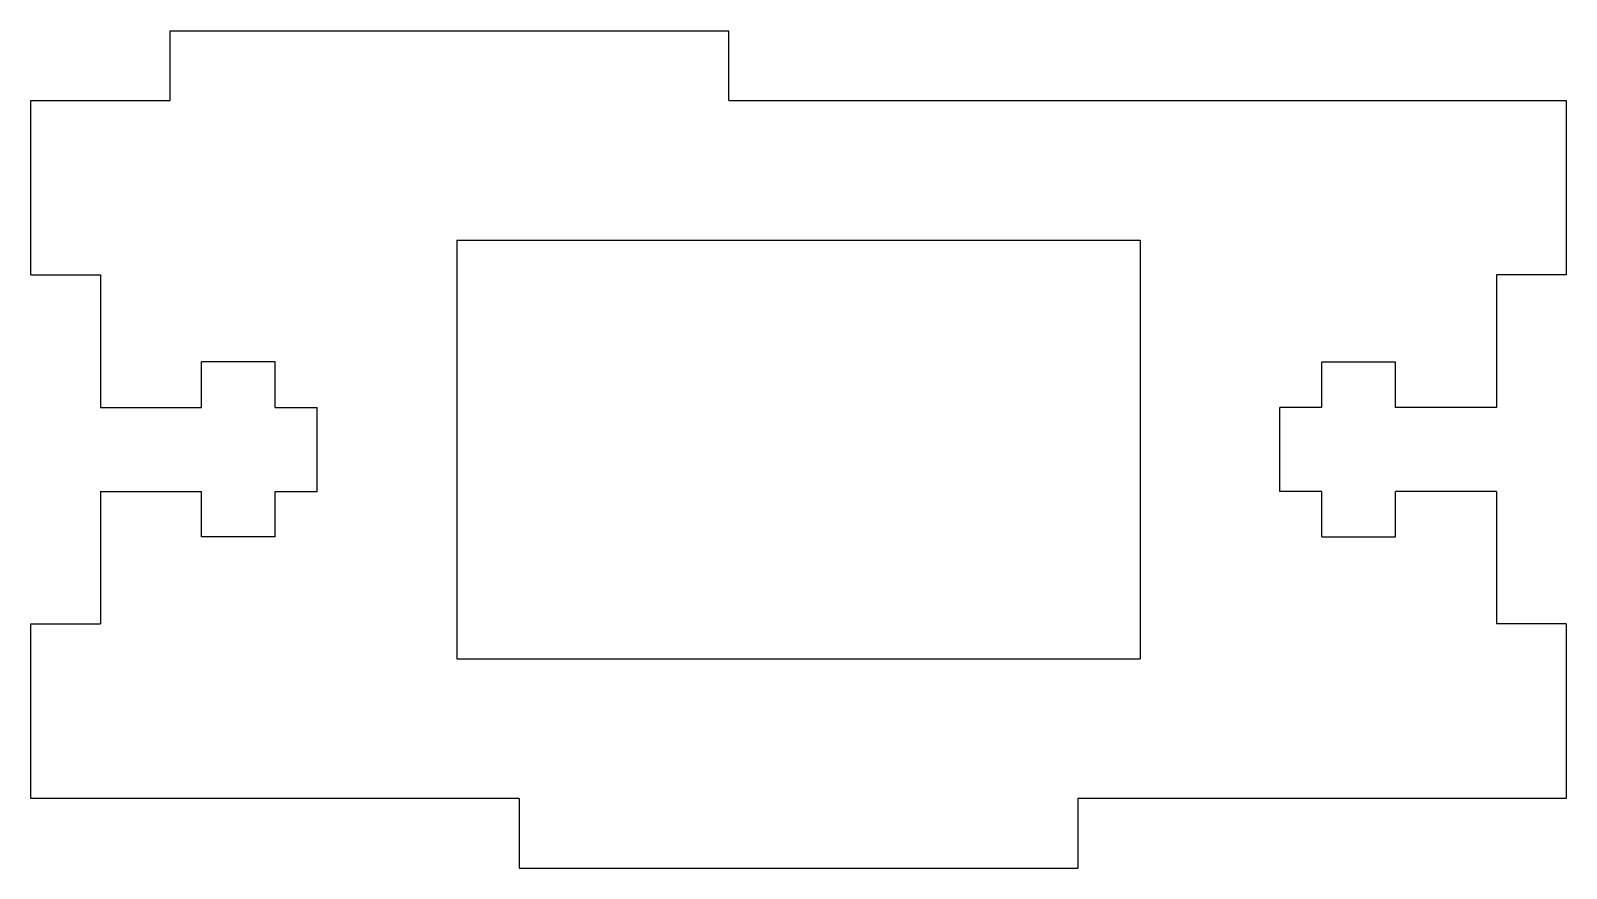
# Model space of a CAD drawing. Extents: x 5.13 to 7.88, y -3.76 to -2.26.
import ezdxf

# ---------------------------------------------------------------- set-up
doc = ezdxf.new("R2010")
doc.units = 0
doc.layers.add('TANGENT_LINES', color=7, linetype='CONTINUOUS')
doc.layers.add('VISIBLE', color=7, linetype='CONTINUOUS')

msp = doc.modelspace()

# ---------------------------------------------------------------- linework, layer by layer
at = {"layer": 'TANGENT_LINES'}
msp.add_line((5.2559, -2.9363, 0.125), (5.4369, -2.9363, 0.125), dxfattribs=at)
at = {"layer": 'VISIBLE'}
for p, q in [((5.3809, -2.3863, 0.125), (5.3809, -2.2613, 0.125)), ((5.3809, -2.2613, 0.125), (6.3809, -2.2613, 0.125)), ((6.3809, -2.3863, 0.125), (6.3809, -2.2613, 0.125)), ((5.1309, -2.3863, 0.125), (5.3809, -2.3863, 0.125)), ((5.1309, -2.6988, 0.125), (5.1309, -2.3863, 0.125)), ((6.3809, -2.3863, 0.125), (7.8809, -2.3863, 0.125)), ((7.8809, -2.3863, 0.125), (7.8809, -2.6988, 0.125)), ((5.8939, -2.6363, 0.125), (5.8939, -3.3863, 0.125)), ((5.8939, -2.6363, 0.125), (7.1179, -2.6363, 0.125)), ((7.1179, -2.6363, 0.125), (7.1179, -3.3863, 0.125)), ((5.1309, -2.6988, 0.125), (5.2559, -2.6988, 0.125)), ((5.2559, -2.6988, 0.125), (5.2559, -2.9363, 0.125)), ((7.7559, -2.6988, 0.125), (7.7559, -2.9363, 0.125)), ((7.8809, -2.6988, 0.125), (7.7559, -2.6988, 0.125)), ((5.4369, -2.9363, 0.125), (5.4369, -2.8543, 0.125)), ((5.5689, -2.8543, 0.125), (5.4369, -2.8543, 0.125)), ((5.5689, -2.9363, 0.125), (5.5689, -2.8543, 0.125)), ((7.4429, -2.9363, 0.125), (7.4429, -2.8543, 0.125)), ((7.4429, -2.8543, 0.125), (7.5749, -2.8543, 0.125)), ((7.5749, -2.9363, 0.125), (7.5749, -2.8543, 0.125)), ((5.5689, -2.9363, 0.125), (5.6439, -2.9363, 0.125)), ((5.6439, -3.0863, 0.125), (5.6439, -2.9363, 0.125)), ((7.3679, -3.0863, 0.125), (7.3679, -2.9363, 0.125)), ((7.4429, -2.9363, 0.125), (7.3679, -2.9363, 0.125)), ((7.7559, -2.9363, 0.125), (7.5749, -2.9363, 0.125)), ((5.2559, -3.0863, 0.125), (5.4369, -3.0863, 0.125)), ((5.2559, -3.0863, 0.125), (5.2559, -3.3238, 0.125)), ((5.4369, -3.1678, 0.125), (5.4369, -3.0863, 0.125)), ((5.5689, -3.0863, 0.125), (5.6439, -3.0863, 0.125)), ((5.5689, -3.1678, 0.125), (5.5689, -3.0863, 0.125)), ((7.4429, -3.0863, 0.125), (7.3679, -3.0863, 0.125)), ((7.4429, -3.1678, 0.125), (7.4429, -3.0863, 0.125)), ((7.7559, -3.0863, 0.125), (7.5749, -3.0863, 0.125)), ((7.5749, -3.1678, 0.125), (7.5749, -3.0863, 0.125)), ((7.7559, -3.0863, 0.125), (7.7559, -3.3238, 0.125)), ((5.5689, -3.1678, 0.125), (5.4369, -3.1678, 0.125)), ((7.4429, -3.1678, 0.125), (7.5749, -3.1678, 0.125)), ((5.1309, -3.3238, 0.125), (5.2559, -3.3238, 0.125)), ((5.1309, -3.6363, 0.125), (5.1309, -3.3238, 0.125)), ((7.8809, -3.3238, 0.125), (7.7559, -3.3238, 0.125)), ((7.8809, -3.3238, 0.125), (7.8809, -3.6363, 0.125)), ((5.8939, -3.3863, 0.125), (7.1179, -3.3863, 0.125)), ((6.0059, -3.6363, 0.125), (5.1309, -3.6363, 0.125)), ((6.0059, -3.6363, 0.125), (6.0059, -3.7613, 0.125)), ((7.0059, -3.6363, 0.125), (7.0059, -3.7613, 0.125)), ((7.8809, -3.6363, 0.125), (7.0059, -3.6363, 0.125)), ((6.0059, -3.7613, 0.125), (7.0059, -3.7613, 0.125))]:
    msp.add_line(p, q, dxfattribs=at)

doc.saveas('drawing.dxf')
